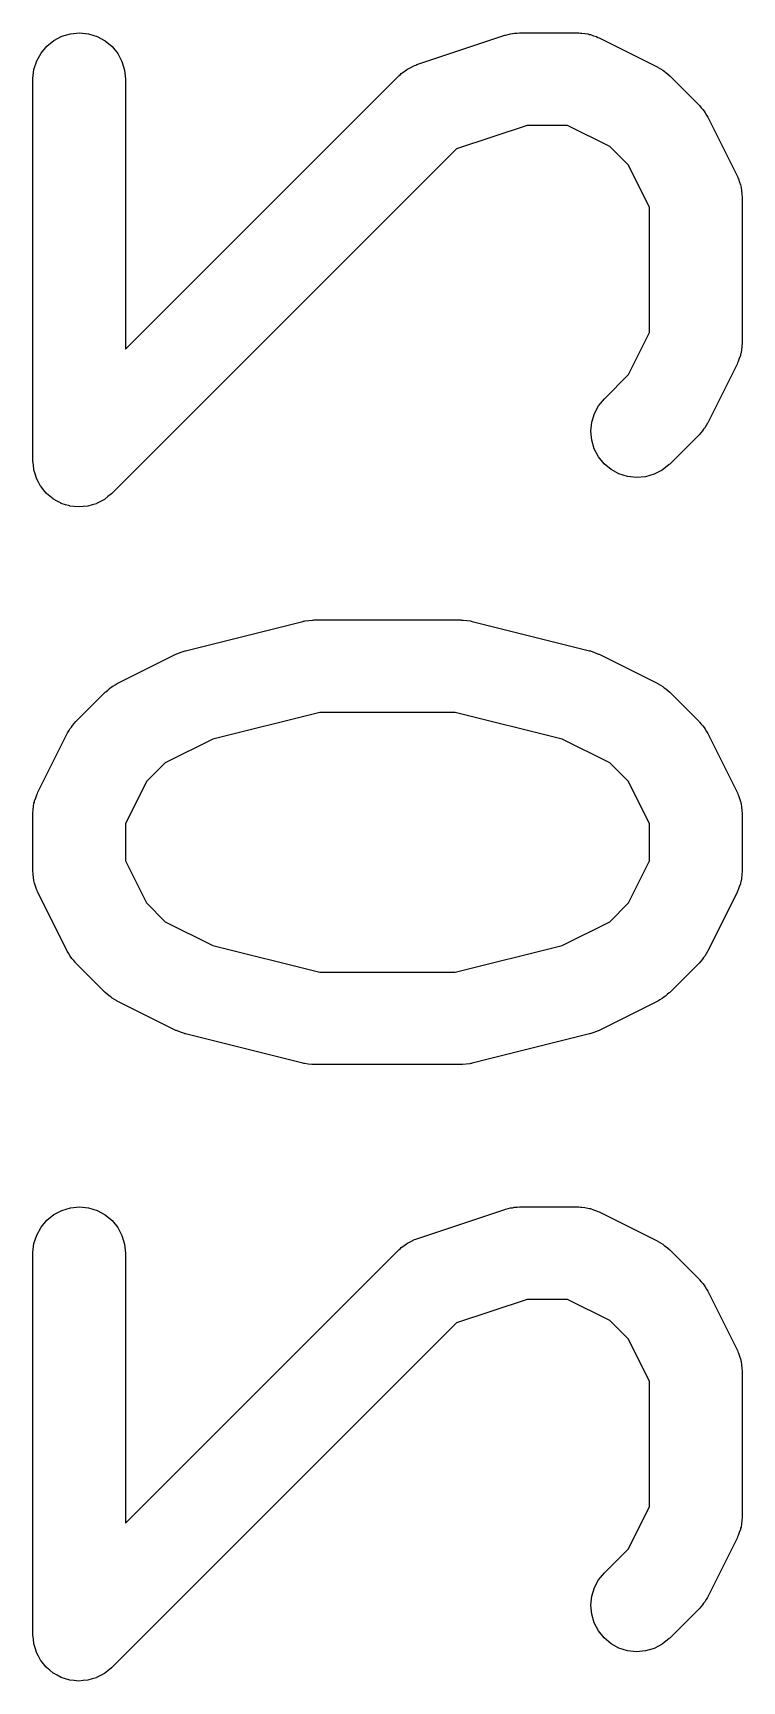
# Model space of a CAD drawing. Extents: x 6.3 to 49.3, y 9.3 to 45.7.
# Drawn here: x 6.323 to 7.473, y 37.432 to 40.106 of the extents above; entities that cross this region are included whole.
import ezdxf

# ---------------------------------------------------------------- set-up
doc = ezdxf.new("R2010")
doc.units = 0
doc.layers.add('BLACK', color=7, linetype='CONTINUOUS')

msp = doc.modelspace()

# ---------------------------------------------------------------- linework, layer by layer
at = {"layer": 'BLACK', "linetype": 'CONTINUOUS'}
for p, q in [((6.33573, 40.0732), (6.34514, 40.0844)), ((6.34514, 40.0844), (6.35655, 40.0936)), ((6.35655, 40.0936), (6.36952, 40.1004)), ((6.36952, 40.1004), (6.38356, 40.1045)), ((6.38356, 40.1045), (6.39814, 40.1058)), ((6.39814, 40.1058), (6.4127, 40.1043)), ((6.4127, 40.1043), (6.42668, 40.1)), ((6.42668, 40.1), (6.43956, 40.093)), ((6.43956, 40.093), (6.45084, 40.0837)), ((6.45084, 40.0837), (6.46009, 40.0723)), ((6.94533, 40.0544), (7.08819, 40.102)), ((7.08819, 40.102), (7.08918, 40.1023)), ((7.08918, 40.1023), (7.0933, 40.1032)), ((7.0933, 40.1032), (7.09734, 40.1044)), ((7.09734, 40.1044), (7.10045, 40.1047)), ((7.10045, 40.1047), (7.1035, 40.1054)), ((7.1035, 40.1054), (7.10771, 40.1054)), ((7.10771, 40.1054), (7.1119, 40.1058)), ((7.1119, 40.1058), (7.20714, 40.1058)), ((7.20714, 40.1058), (7.20819, 40.1058)), ((7.20819, 40.1058), (7.21038, 40.1056)), ((7.21038, 40.1056), (7.21259, 40.1056)), ((7.21259, 40.1056), (7.21765, 40.1048)), ((7.21765, 40.1048), (7.22273, 40.1042)), ((7.22273, 40.1042), (7.22483, 40.1035)), ((7.22483, 40.1035), (7.22701, 40.1032)), ((7.22701, 40.1032), (7.23181, 40.1013)), ((7.23181, 40.1013), (7.23669, 40.0998)), ((7.23669, 40.0998), (7.23862, 40.0987)), ((7.23862, 40.0987), (7.24068, 40.0979)), ((7.24068, 40.0979), (7.33592, 40.0503)), ((6.32426, 40.0464), (6.32868, 40.0604)), ((6.32868, 40.0604), (6.33573, 40.0732)), ((6.46009, 40.0723), (6.46696, 40.0594)), ((6.46696, 40.0594), (6.47119, 40.0454)), ((6.94332, 40.0535), (6.94533, 40.0544)), ((6.32262, 40.0308), (6.32263, 40.0319)), ((6.32262, 39.4118), (6.32262, 40.0308)), ((6.32263, 40.0319), (6.32426, 40.0464)), ((6.47119, 40.0454), (6.47262, 40.0308)), ((6.47262, 39.5929), (6.91601, 40.0362)), ((6.47262, 40.0308), (6.47262, 39.5929)), ((6.91601, 40.0362), (6.91676, 40.037)), ((6.91676, 40.037), (6.91848, 40.0384)), ((6.91848, 40.0384), (6.92001, 40.04)), ((6.92001, 40.04), (6.9242, 40.0429)), ((6.9242, 40.0429), (6.9282, 40.0461)), ((6.9282, 40.0461), (6.93015, 40.0471)), ((6.93015, 40.0471), (6.93196, 40.0484)), ((6.93196, 40.0484), (6.93665, 40.0505)), ((6.93665, 40.0505), (6.94119, 40.0529)), ((6.94119, 40.0529), (6.94332, 40.0535)), ((7.33592, 40.0503), (7.33685, 40.0498)), ((7.33685, 40.0498), (7.34039, 40.0475)), ((7.34039, 40.0475), (7.3441, 40.0455)), ((7.3441, 40.0455), (7.34651, 40.0436)), ((7.34651, 40.0436), (7.34913, 40.0419)), ((7.34913, 40.0419), (7.35216, 40.0389)), ((7.35216, 40.0389), (7.35541, 40.0362)), ((7.35541, 40.0362), (7.40303, 39.9886)), ((7.40303, 39.9886), (7.40377, 39.9879)), ((7.40377, 39.9879), (7.40639, 39.9846)), ((7.40639, 39.9846), (7.40929, 39.9815)), ((7.40929, 39.9815), (7.41095, 39.9789)), ((7.41095, 39.9789), (7.4129, 39.9764)), ((7.4129, 39.9764), (7.41484, 39.9727)), ((7.12407, 39.9558), (7.00956, 39.9177)), ((7.18944, 39.9558), (7.12407, 39.9558)), ((7.25795, 39.9216), (7.18944, 39.9558)), ((7.41484, 39.9727), (7.41708, 39.9691)), ((7.41708, 39.9691), (7.4647, 39.8739)), ((7.28836, 39.8912), (7.25795, 39.9216)), ((7.00956, 39.9177), (6.45065, 39.3588)), ((7.32262, 39.8227), (7.28836, 39.8912)), ((7.4647, 39.8739), (7.46516, 39.873)), ((7.46516, 39.873), (7.46592, 39.8709)), ((7.46592, 39.8709), (7.46696, 39.8689)), ((7.46696, 39.8689), (7.46844, 39.864)), ((7.46844, 39.864), (7.47021, 39.8592)), ((7.47021, 39.8592), (7.47055, 39.857)), ((7.47055, 39.857), (7.47119, 39.8549)), ((7.47119, 39.8549), (7.47169, 39.8498)), ((7.47169, 39.8498), (7.47249, 39.8448)), ((7.47249, 39.8448), (7.4724, 39.8426)), ((7.4724, 39.8426), (7.47262, 39.8404)), ((7.47262, 39.8404), (7.47262, 39.6023)), ((7.32262, 39.62), (7.32262, 39.8227)), ((7.28836, 39.5515), (7.32262, 39.62)), ((7.47261, 39.6012), (7.47237, 39.599)), ((7.47237, 39.599), (7.47242, 39.5968)), ((7.47262, 39.6023), (7.47261, 39.6012)), ((7.46655, 39.5727), (7.46549, 39.5708)), ((7.4681, 39.5776), (7.46655, 39.5727)), ((7.46994, 39.5824), (7.4681, 39.5776)), ((7.47031, 39.5846), (7.46994, 39.5824)), ((7.47098, 39.5867), (7.47031, 39.5846)), ((7.47155, 39.5918), (7.47098, 39.5867)), ((7.47242, 39.5968), (7.47155, 39.5918)), ((7.24935, 39.5124), (7.28836, 39.5515)), ((7.4647, 39.5687), (7.41708, 39.4735)), ((7.46549, 39.5708), (7.4647, 39.5687)), ((7.23314, 39.4882), (7.24006, 39.5011)), ((7.24006, 39.5011), (7.24935, 39.5124)), ((7.22738, 39.4597), (7.22886, 39.4742)), ((7.22886, 39.4742), (7.23314, 39.4882)), ((7.41232, 39.4653), (7.41034, 39.4629)), ((7.41431, 39.469), (7.41232, 39.4653)), ((7.41661, 39.4725), (7.41431, 39.469)), ((7.41708, 39.4735), (7.41661, 39.4725)), ((7.22876, 39.4451), (7.22738, 39.4597)), ((7.23294, 39.4311), (7.22876, 39.4451)), ((7.40303, 39.454), (7.35541, 39.4064)), ((7.40571, 39.4572), (7.40303, 39.454)), ((7.40864, 39.4603), (7.40571, 39.4572)), ((7.41034, 39.4629), (7.40864, 39.4603)), ((7.23977, 39.4181), (7.23294, 39.4311)), ((7.24898, 39.4067), (7.23977, 39.4181)), ((6.32332, 39.4046), (6.32262, 39.4118)), ((6.324, 39.3975), (6.32332, 39.4046)), ((6.32403, 39.3974), (6.324, 39.3975)), ((6.32405, 39.3972), (6.32403, 39.3974)), ((6.32611, 39.3904), (6.32405, 39.3972)), ((6.32818, 39.3834), (6.32611, 39.3904)), ((7.26022, 39.3974), (7.24898, 39.4067)), ((7.27307, 39.3904), (7.26022, 39.3974)), ((7.28704, 39.386), (7.27307, 39.3904)), ((7.30159, 39.3844), (7.28704, 39.386)), ((7.31618, 39.3857), (7.30159, 39.3844)), ((7.33023, 39.3898), (7.31618, 39.3857)), ((7.34323, 39.3965), (7.33023, 39.3898)), ((7.35467, 39.4056), (7.34323, 39.3965)), ((7.35541, 39.4064), (7.35467, 39.4056)), ((6.32824, 39.3833), (6.32818, 39.3834)), ((6.32828, 39.3832), (6.32824, 39.3833)), ((6.33157, 39.377), (6.32828, 39.3832)), ((6.335, 39.3705), (6.33157, 39.377)), ((6.33509, 39.3704), (6.335, 39.3705)), ((6.33515, 39.3703), (6.33509, 39.3704)), ((6.3397, 39.3647), (6.33515, 39.3703)), ((6.34422, 39.3591), (6.3397, 39.3647)), ((6.34431, 39.359), (6.34422, 39.3591)), ((6.3444, 39.3589), (6.34431, 39.359)), ((6.34995, 39.3544), (6.3444, 39.3589)), ((6.45065, 39.3588), (6.4501, 39.3582)), ((6.35546, 39.3498), (6.34995, 39.3544)), ((6.35558, 39.3497), (6.35546, 39.3498)), ((6.35568, 39.3496), (6.35558, 39.3497)), ((6.36193, 39.3462), (6.35568, 39.3496)), ((6.36831, 39.3427), (6.36193, 39.3462)), ((6.36844, 39.3427), (6.36831, 39.3427)), ((6.36855, 39.3426), (6.36844, 39.3427)), ((6.37545, 39.3405), (6.36855, 39.3426)), ((6.38228, 39.3384), (6.37545, 39.3405)), ((6.38241, 39.3384), (6.38228, 39.3384)), ((6.38254, 39.3383), (6.38241, 39.3384)), ((6.38965, 39.3376), (6.38254, 39.3383)), ((6.39683, 39.3368), (6.38965, 39.3376)), ((6.39697, 39.3368), (6.39683, 39.3368)), ((6.39709, 39.3368), (6.39697, 39.3368)), ((6.40415, 39.3374), (6.39709, 39.3368)), ((6.41141, 39.3381), (6.40415, 39.3374)), ((6.41154, 39.3381), (6.41141, 39.3381)), ((6.41167, 39.3381), (6.41154, 39.3381)), ((6.4185, 39.3401), (6.41167, 39.3381)), ((6.42547, 39.3421), (6.4185, 39.3401)), ((6.42559, 39.3422), (6.42547, 39.3421)), ((6.42571, 39.3422), (6.42559, 39.3422)), ((6.43203, 39.3455), (6.42571, 39.3422)), ((6.43847, 39.3489), (6.43203, 39.3455)), ((6.43857, 39.349), (6.43847, 39.3489)), ((6.43869, 39.349), (6.43857, 39.349)), ((6.44422, 39.3535), (6.43869, 39.349)), ((6.44991, 39.358), (6.44422, 39.3535)), ((6.45009, 39.3582), (6.44991, 39.358)), ((6.4501, 39.3582), (6.45009, 39.3582)), ((6.45009, 39.3582), (6.45009, 39.3582)), ((6.5699, 39.1036), (6.76038, 39.1512)), ((6.76038, 39.1512), (6.7614, 39.1515)), ((6.7614, 39.1515), (6.76272, 39.1516)), ((6.76272, 39.1516), (6.764, 39.152)), ((6.764, 39.152), (6.76998, 39.1526)), ((6.76998, 39.1526), (6.77591, 39.1534)), ((6.77591, 39.1534), (6.77724, 39.1533)), ((6.77724, 39.1533), (6.77857, 39.1535)), ((6.77857, 39.1535), (7.01667, 39.1535)), ((7.01667, 39.1535), (7.01771, 39.1534)), ((7.01771, 39.1534), (7.01904, 39.1533)), ((7.01904, 39.1533), (7.02038, 39.1534)), ((7.02038, 39.1534), (7.02632, 39.1525)), ((7.02632, 39.1525), (7.03226, 39.1518)), ((7.03226, 39.1518), (7.03353, 39.1514)), ((7.03353, 39.1514), (7.03486, 39.1512)), ((7.03486, 39.1512), (7.22533, 39.1036)), ((6.45932, 39.0503), (6.55455, 39.0979)), ((6.55455, 39.0979), (6.55549, 39.0984)), ((6.55549, 39.0984), (6.55582, 39.0985)), ((6.55582, 39.0985), (6.55612, 39.0987)), ((6.55612, 39.0987), (6.56271, 39.101)), ((6.56271, 39.101), (6.56923, 39.1034)), ((6.56923, 39.1034), (6.56957, 39.1035)), ((6.56957, 39.1035), (6.5699, 39.1036)), ((7.22533, 39.1036), (7.22635, 39.1033)), ((7.22635, 39.1033), (7.22667, 39.1032)), ((7.22667, 39.1032), (7.22701, 39.1032)), ((7.22701, 39.1032), (7.23353, 39.1007)), ((7.23353, 39.1007), (7.24006, 39.0982)), ((7.24006, 39.0982), (7.24036, 39.098)), ((7.24036, 39.098), (7.24068, 39.0979)), ((7.24068, 39.0979), (7.33592, 39.0503)), ((6.44057, 39.037), (6.44386, 39.0396)), ((6.44386, 39.0396), (6.44692, 39.0425)), ((6.44692, 39.0425), (6.44957, 39.0442)), ((6.44957, 39.0442), (6.45201, 39.0461)), ((6.45201, 39.0461), (6.45575, 39.0481)), ((6.45575, 39.0481), (6.45932, 39.0503)), ((7.33592, 39.0503), (7.33685, 39.0498)), ((7.33685, 39.0498), (7.34039, 39.0475)), ((7.34039, 39.0475), (7.3441, 39.0455)), ((7.3441, 39.0455), (7.34651, 39.0436)), ((7.34651, 39.0436), (7.34913, 39.0419)), ((7.34913, 39.0419), (7.35216, 39.0389)), ((7.35216, 39.0389), (7.35541, 39.0362)), ((6.3922, 38.9886), (6.43982, 39.0362)), ((6.43982, 39.0362), (6.44057, 39.037)), ((7.35541, 39.0362), (7.40303, 38.9886)), ((6.38659, 38.9824), (6.38953, 38.9854)), ((6.38953, 38.9854), (6.3922, 38.9886)), ((6.7878, 39.0035), (6.61427, 38.9601)), ((7.00743, 39.0035), (6.7878, 39.0035)), ((7.18097, 38.9601), (7.00743, 39.0035)), ((7.40303, 38.9886), (7.40377, 38.9879)), ((7.40377, 38.9879), (7.40639, 38.9846)), ((7.40639, 38.9846), (7.40929, 38.9815)), ((6.33054, 38.8739), (6.37816, 38.9691)), ((6.37816, 38.9691), (6.37863, 38.9701)), ((6.37863, 38.9701), (6.38092, 38.9736)), ((6.38092, 38.9736), (6.38291, 38.9773)), ((6.38291, 38.9773), (6.38489, 38.9797)), ((6.38489, 38.9797), (6.38659, 38.9824)), ((6.61427, 38.9601), (6.53728, 38.9216)), ((7.25795, 38.9216), (7.18097, 38.9601)), ((7.40929, 38.9815), (7.41095, 38.9789)), ((7.41095, 38.9789), (7.4129, 38.9764)), ((7.4129, 38.9764), (7.41484, 38.9727)), ((7.41484, 38.9727), (7.41708, 38.9691)), ((7.41708, 38.9691), (7.4647, 38.8739)), ((6.53728, 38.9216), (6.50688, 38.8912)), ((7.28836, 38.8912), (7.25795, 38.9216)), ((6.50688, 38.8912), (6.47262, 38.8227)), ((7.32262, 38.8227), (7.28836, 38.8912)), ((6.32282, 38.8458), (6.32369, 38.8509)), ((6.32369, 38.8509), (6.32426, 38.856)), ((6.32426, 38.856), (6.32492, 38.858)), ((6.32492, 38.858), (6.3253, 38.8602)), ((6.3253, 38.8602), (6.32714, 38.865)), ((6.32714, 38.865), (6.32868, 38.8699)), ((6.32868, 38.8699), (6.32975, 38.8718)), ((6.32975, 38.8718), (6.33054, 38.8739)), ((7.4647, 38.8739), (7.46516, 38.873)), ((7.46516, 38.873), (7.46592, 38.8709)), ((7.46592, 38.8709), (7.46696, 38.8689)), ((7.46696, 38.8689), (7.46844, 38.864)), ((7.46844, 38.864), (7.47021, 38.8592)), ((7.47021, 38.8592), (7.47055, 38.857)), ((7.47055, 38.857), (7.47119, 38.8549)), ((7.47119, 38.8549), (7.47169, 38.8498)), ((6.32262, 38.8404), (6.32263, 38.8414)), ((6.32262, 38.7451), (6.32262, 38.8404)), ((6.32263, 38.8414), (6.32287, 38.8436)), ((6.32287, 38.8436), (6.32282, 38.8458)), ((7.47169, 38.8498), (7.47249, 38.8448)), ((7.47249, 38.8448), (7.4724, 38.8426)), ((7.4724, 38.8426), (7.47262, 38.8404)), ((7.47262, 38.8404), (7.47262, 38.7451)), ((6.47262, 38.8227), (6.47262, 38.7628)), ((7.32262, 38.7628), (7.32262, 38.8227)), ((6.32283, 38.7429), (6.32262, 38.7451)), ((6.47262, 38.7628), (6.50688, 38.6943)), ((7.28836, 38.6943), (7.32262, 38.7628)), ((7.47261, 38.7441), (7.47237, 38.7419)), ((7.47262, 38.7451), (7.47261, 38.7441)), ((6.32275, 38.7407), (6.32283, 38.7429)), ((6.32355, 38.7357), (6.32275, 38.7407)), ((6.32405, 38.7306), (6.32355, 38.7357)), ((6.32468, 38.7284), (6.32405, 38.7306)), ((6.32503, 38.7263), (6.32468, 38.7284)), ((6.3268, 38.7214), (6.32503, 38.7263)), ((6.32828, 38.7165), (6.3268, 38.7214)), ((7.4681, 38.7205), (7.46655, 38.7156)), ((7.46994, 38.7252), (7.4681, 38.7205)), ((7.47031, 38.7274), (7.46994, 38.7252)), ((7.47098, 38.7295), (7.47031, 38.7274)), ((7.47155, 38.7346), (7.47098, 38.7295)), ((7.47242, 38.7397), (7.47155, 38.7346)), ((7.47237, 38.7419), (7.47242, 38.7397)), ((6.32931, 38.7146), (6.32828, 38.7165)), ((6.33007, 38.7125), (6.32931, 38.7146)), ((6.33054, 38.7116), (6.33007, 38.7125)), ((6.37816, 38.6163), (6.33054, 38.7116)), ((6.50688, 38.6943), (6.53728, 38.6639)), ((7.25795, 38.6639), (7.28836, 38.6943)), ((7.4647, 38.7116), (7.41708, 38.6163)), ((7.46549, 38.7136), (7.4647, 38.7116)), ((7.46655, 38.7156), (7.46549, 38.7136)), ((6.53728, 38.6639), (6.61427, 38.6254)), ((7.18097, 38.6254), (7.25795, 38.6639)), ((6.3804, 38.6128), (6.37816, 38.6163)), ((6.38234, 38.609), (6.3804, 38.6128)), ((6.61427, 38.6254), (6.7878, 38.582)), ((7.00743, 38.582), (7.18097, 38.6254)), ((7.41431, 38.6119), (7.41232, 38.6082)), ((7.41661, 38.6154), (7.41431, 38.6119)), ((7.41708, 38.6163), (7.41661, 38.6154)), ((6.38428, 38.6066), (6.38234, 38.609)), ((6.38595, 38.6039), (6.38428, 38.6066)), ((6.38884, 38.6009), (6.38595, 38.6039)), ((6.39147, 38.5976), (6.38884, 38.6009)), ((6.3922, 38.5968), (6.39147, 38.5976)), ((6.43982, 38.5492), (6.3922, 38.5968)), ((7.40303, 38.5968), (7.35541, 38.5492)), ((7.40571, 38.6001), (7.40303, 38.5968)), ((7.40864, 38.6031), (7.40571, 38.6001)), ((7.41034, 38.6057), (7.40864, 38.6031)), ((7.41232, 38.6082), (7.41034, 38.6057)), ((6.7878, 38.582), (7.00743, 38.582)), ((6.44308, 38.5466), (6.43982, 38.5492)), ((6.4461, 38.5436), (6.44308, 38.5466)), ((6.44872, 38.5419), (6.4461, 38.5436)), ((6.45113, 38.5399), (6.44872, 38.5419)), ((6.45484, 38.5379), (6.45113, 38.5399)), ((6.45838, 38.5357), (6.45484, 38.5379)), ((6.45932, 38.5352), (6.45838, 38.5357)), ((6.55455, 38.4876), (6.45932, 38.5352)), ((7.33592, 38.5352), (7.24068, 38.4876)), ((7.33949, 38.5374), (7.33592, 38.5352)), ((7.34323, 38.5394), (7.33949, 38.5374)), ((7.34566, 38.5413), (7.34323, 38.5394)), ((7.34831, 38.543), (7.34566, 38.5413)), ((7.35138, 38.5459), (7.34831, 38.543)), ((7.35467, 38.5485), (7.35138, 38.5459)), ((7.35541, 38.5492), (7.35467, 38.5485)), ((6.55488, 38.4874), (6.55455, 38.4876)), ((6.55517, 38.4873), (6.55488, 38.4874)), ((6.56168, 38.4848), (6.55517, 38.4873)), ((6.56822, 38.4823), (6.56168, 38.4848)), ((6.56857, 38.4823), (6.56822, 38.4823)), ((6.56889, 38.4821), (6.56857, 38.4823)), ((6.5699, 38.4819), (6.56889, 38.4821)), ((6.76038, 38.4343), (6.5699, 38.4819)), ((7.22533, 38.4819), (7.03486, 38.4343)), ((7.22566, 38.482), (7.22533, 38.4819)), ((7.226, 38.4821), (7.22566, 38.482)), ((7.23249, 38.4844), (7.226, 38.4821)), ((7.23912, 38.4868), (7.23249, 38.4844)), ((7.23942, 38.487), (7.23912, 38.4868)), ((7.23974, 38.4871), (7.23942, 38.487)), ((7.24068, 38.4876), (7.23974, 38.4871)), ((6.76171, 38.4341), (6.76038, 38.4343)), ((6.76298, 38.4337), (6.76171, 38.4341)), ((6.76892, 38.433), (6.76298, 38.4337)), ((6.77486, 38.4321), (6.76892, 38.433)), ((6.7762, 38.4322), (6.77486, 38.4321)), ((6.77752, 38.432), (6.7762, 38.4322)), ((6.77857, 38.432), (6.77752, 38.432)), ((7.01667, 38.432), (6.77857, 38.432)), ((7.018, 38.4322), (7.01667, 38.432)), ((7.01933, 38.4321), (7.018, 38.4322)), ((7.02526, 38.4329), (7.01933, 38.4321)), ((7.03123, 38.4335), (7.02526, 38.4329)), ((7.03251, 38.4338), (7.03123, 38.4335)), ((7.03384, 38.434), (7.03251, 38.4338)), ((7.03486, 38.4343), (7.03384, 38.434)), ((6.34514, 38.1797), (6.35655, 38.1888)), ((6.35655, 38.1888), (6.36952, 38.1956)), ((6.36952, 38.1956), (6.38356, 38.1997)), ((6.38356, 38.1997), (6.39814, 38.2011)), ((6.39814, 38.2011), (6.4127, 38.1995)), ((6.4127, 38.1995), (6.42668, 38.1952)), ((6.42668, 38.1952), (6.43956, 38.1882)), ((6.43956, 38.1882), (6.45084, 38.1789)), ((6.94533, 38.1496), (7.08819, 38.1972)), ((7.08819, 38.1972), (7.08918, 38.1975)), ((7.08918, 38.1975), (7.0933, 38.1984)), ((7.0933, 38.1984), (7.09734, 38.1996)), ((7.09734, 38.1996), (7.10045, 38.1999)), ((7.10045, 38.1999), (7.1035, 38.2006)), ((7.1035, 38.2006), (7.10771, 38.2007)), ((7.10771, 38.2007), (7.1119, 38.2011)), ((7.1119, 38.2011), (7.20714, 38.2011)), ((7.20714, 38.2011), (7.20819, 38.2011)), ((7.20819, 38.2011), (7.21038, 38.2008)), ((7.21038, 38.2008), (7.21259, 38.2009)), ((7.21259, 38.2009), (7.21765, 38.2)), ((7.21765, 38.2), (7.22273, 38.1994)), ((7.22273, 38.1994), (7.22483, 38.1988)), ((7.22483, 38.1988), (7.22701, 38.1984)), ((7.22701, 38.1984), (7.23181, 38.1966)), ((7.23181, 38.1966), (7.23669, 38.195)), ((7.23669, 38.195), (7.23862, 38.1939)), ((7.23862, 38.1939), (7.24068, 38.1932)), ((7.24068, 38.1932), (7.33592, 38.1455)), ((6.32426, 38.1417), (6.32868, 38.1556)), ((6.32868, 38.1556), (6.33573, 38.1684)), ((6.33573, 38.1684), (6.34514, 38.1797)), ((6.45084, 38.1789), (6.46009, 38.1676)), ((6.46009, 38.1676), (6.46696, 38.1547)), ((6.32263, 38.1271), (6.32426, 38.1417)), ((6.46696, 38.1547), (6.47119, 38.1406)), ((6.47119, 38.1406), (6.47262, 38.1261)), ((6.47262, 37.6881), (6.91601, 38.1315)), ((6.91601, 38.1315), (6.91676, 38.1322)), ((6.91676, 38.1322), (6.91848, 38.1336)), ((6.91848, 38.1336), (6.92001, 38.1352)), ((6.92001, 38.1352), (6.9242, 38.1382)), ((6.9242, 38.1382), (6.9282, 38.1414)), ((6.9282, 38.1414), (6.93015, 38.1424)), ((6.93015, 38.1424), (6.93196, 38.1436)), ((6.93196, 38.1436), (6.93665, 38.1457)), ((6.93665, 38.1457), (6.94119, 38.1481)), ((6.94119, 38.1481), (6.94332, 38.1487)), ((6.94332, 38.1487), (6.94533, 38.1496)), ((7.33592, 38.1455), (7.33685, 38.1451)), ((7.33685, 38.1451), (7.34039, 38.1428)), ((7.34039, 38.1428), (7.3441, 38.1408)), ((7.3441, 38.1408), (7.34651, 38.1388)), ((7.34651, 38.1388), (7.34913, 38.1371)), ((7.34913, 38.1371), (7.35216, 38.1342)), ((7.35216, 38.1342), (7.35541, 38.1315)), ((7.35541, 38.1315), (7.40303, 38.0839)), ((6.32262, 38.1261), (6.32263, 38.1271)), ((6.32262, 37.507), (6.32262, 38.1261)), ((6.47262, 38.1261), (6.47262, 37.6881)), ((7.40303, 38.0839), (7.40377, 38.0831)), ((7.40377, 38.0831), (7.40639, 38.0798)), ((7.40639, 38.0798), (7.40929, 38.0768)), ((7.40929, 38.0768), (7.41095, 38.0741)), ((7.12407, 38.0511), (7.00956, 38.0129)), ((7.18944, 38.0511), (7.12407, 38.0511)), ((7.25795, 38.0168), (7.18944, 38.0511)), ((7.41095, 38.0741), (7.4129, 38.0717)), ((7.4129, 38.0717), (7.41484, 38.0679)), ((7.41484, 38.0679), (7.41708, 38.0644)), ((7.41708, 38.0644), (7.4647, 37.9691)), ((7.00956, 38.0129), (6.45065, 37.454)), ((7.28836, 37.9864), (7.25795, 38.0168)), ((7.32262, 37.9179), (7.28836, 37.9864)), ((7.4647, 37.9691), (7.46516, 37.9682)), ((7.46516, 37.9682), (7.46592, 37.9661)), ((7.46592, 37.9661), (7.46696, 37.9642)), ((7.46696, 37.9642), (7.46844, 37.9593)), ((7.46844, 37.9593), (7.47021, 37.9545)), ((7.47021, 37.9545), (7.47055, 37.9523)), ((7.47055, 37.9523), (7.47119, 37.9502)), ((7.47119, 37.9502), (7.47169, 37.9451)), ((7.47169, 37.9451), (7.47249, 37.94)), ((7.32262, 37.7152), (7.32262, 37.9179)), ((7.47249, 37.94), (7.4724, 37.9378)), ((7.4724, 37.9378), (7.47262, 37.9356)), ((7.47262, 37.9356), (7.47262, 37.6975)), ((7.28836, 37.6467), (7.32262, 37.7152)), ((7.46994, 37.6776), (7.4681, 37.6728)), ((7.47031, 37.6798), (7.46994, 37.6776)), ((7.47098, 37.6819), (7.47031, 37.6798)), ((7.47155, 37.687), (7.47098, 37.6819)), ((7.47242, 37.6921), (7.47155, 37.687)), ((7.47261, 37.6965), (7.47237, 37.6943)), ((7.47237, 37.6943), (7.47242, 37.6921)), ((7.47262, 37.6975), (7.47261, 37.6965)), ((7.4647, 37.664), (7.41708, 37.5687)), ((7.46549, 37.666), (7.4647, 37.664)), ((7.46655, 37.668), (7.46549, 37.666)), ((7.4681, 37.6728), (7.46655, 37.668)), ((7.24935, 37.6077), (7.28836, 37.6467)), ((7.23314, 37.5835), (7.24006, 37.5964)), ((7.24006, 37.5964), (7.24935, 37.6077)), ((7.22738, 37.5549), (7.22886, 37.5695)), ((7.22886, 37.5695), (7.23314, 37.5835)), ((7.41661, 37.5678), (7.41431, 37.5643)), ((7.41708, 37.5687), (7.41661, 37.5678)), ((7.22876, 37.5403), (7.22738, 37.5549)), ((7.23294, 37.5263), (7.22876, 37.5403)), ((7.40303, 37.5492), (7.35541, 37.5016)), ((7.40571, 37.5525), (7.40303, 37.5492)), ((7.40864, 37.5555), (7.40571, 37.5525)), ((7.41034, 37.5581), (7.40864, 37.5555)), ((7.41232, 37.5605), (7.41034, 37.5581)), ((7.41431, 37.5643), (7.41232, 37.5605)), ((7.23977, 37.5134), (7.23294, 37.5263)), ((6.32332, 37.4999), (6.32262, 37.507)), ((6.324, 37.4927), (6.32332, 37.4999)), ((6.32403, 37.4926), (6.324, 37.4927)), ((6.32405, 37.4925), (6.32403, 37.4926)), ((6.3261, 37.4857), (6.32405, 37.4925)), ((7.24898, 37.502), (7.23977, 37.5134)), ((7.26022, 37.4926), (7.24898, 37.502)), ((7.27307, 37.4856), (7.26022, 37.4926)), ((7.34323, 37.4917), (7.33023, 37.485)), ((7.35467, 37.5009), (7.34323, 37.4917)), ((7.35541, 37.5016), (7.35467, 37.5009)), ((6.32818, 37.4787), (6.3261, 37.4857)), ((6.32824, 37.4786), (6.32818, 37.4787)), ((6.32828, 37.4784), (6.32824, 37.4786)), ((6.33157, 37.4723), (6.32828, 37.4784)), ((6.335, 37.4657), (6.33157, 37.4723)), ((6.33509, 37.4656), (6.335, 37.4657)), ((6.33515, 37.4655), (6.33509, 37.4656)), ((6.3396, 37.4601), (6.33515, 37.4655)), ((6.34422, 37.4544), (6.3396, 37.4601)), ((7.28704, 37.4812), (7.27307, 37.4856)), ((7.30159, 37.4796), (7.28704, 37.4812)), ((7.31618, 37.4809), (7.30159, 37.4796)), ((7.33023, 37.485), (7.31618, 37.4809)), ((6.34431, 37.4543), (6.34422, 37.4544)), ((6.3444, 37.4542), (6.34431, 37.4543)), ((6.34993, 37.4496), (6.3444, 37.4542)), ((6.35546, 37.445), (6.34993, 37.4496)), ((6.35558, 37.4449), (6.35546, 37.445)), ((6.35568, 37.4448), (6.35558, 37.4449)), ((6.36193, 37.4415), (6.35568, 37.4448)), ((6.36831, 37.438), (6.36193, 37.4415)), ((6.36844, 37.4379), (6.36831, 37.438)), ((6.36855, 37.4379), (6.36844, 37.4379)), ((6.37545, 37.4357), (6.36855, 37.4379)), ((6.38228, 37.4336), (6.37545, 37.4357)), ((6.38241, 37.4336), (6.38228, 37.4336)), ((6.38254, 37.4336), (6.38241, 37.4336)), ((6.38965, 37.4328), (6.38254, 37.4336)), ((6.41141, 37.4333), (6.40415, 37.4327)), ((6.41154, 37.4333), (6.41141, 37.4333)), ((6.41167, 37.4334), (6.41154, 37.4333)), ((6.4185, 37.4354), (6.41167, 37.4334)), ((6.42547, 37.4374), (6.4185, 37.4354)), ((6.42559, 37.4374), (6.42547, 37.4374)), ((6.42571, 37.4375), (6.42559, 37.4374)), ((6.43203, 37.4408), (6.42571, 37.4375)), ((6.43847, 37.4441), (6.43203, 37.4408)), ((6.43857, 37.4442), (6.43847, 37.4441)), ((6.43869, 37.4443), (6.43857, 37.4442)), ((6.4443, 37.4488), (6.43869, 37.4443)), ((6.44991, 37.4533), (6.4443, 37.4488)), ((6.45009, 37.4534), (6.44991, 37.4533)), ((6.4501, 37.4534), (6.45009, 37.4534)), ((6.45009, 37.4534), (6.45009, 37.4534)), ((6.45065, 37.454), (6.4501, 37.4534)), ((6.39683, 37.432), (6.38965, 37.4328)), ((6.39697, 37.432), (6.39683, 37.432)), ((6.39709, 37.432), (6.39697, 37.432)), ((6.40415, 37.4327), (6.39709, 37.432))]:
    msp.add_line(p, q, dxfattribs=at)

doc.saveas('drawing.dxf')
